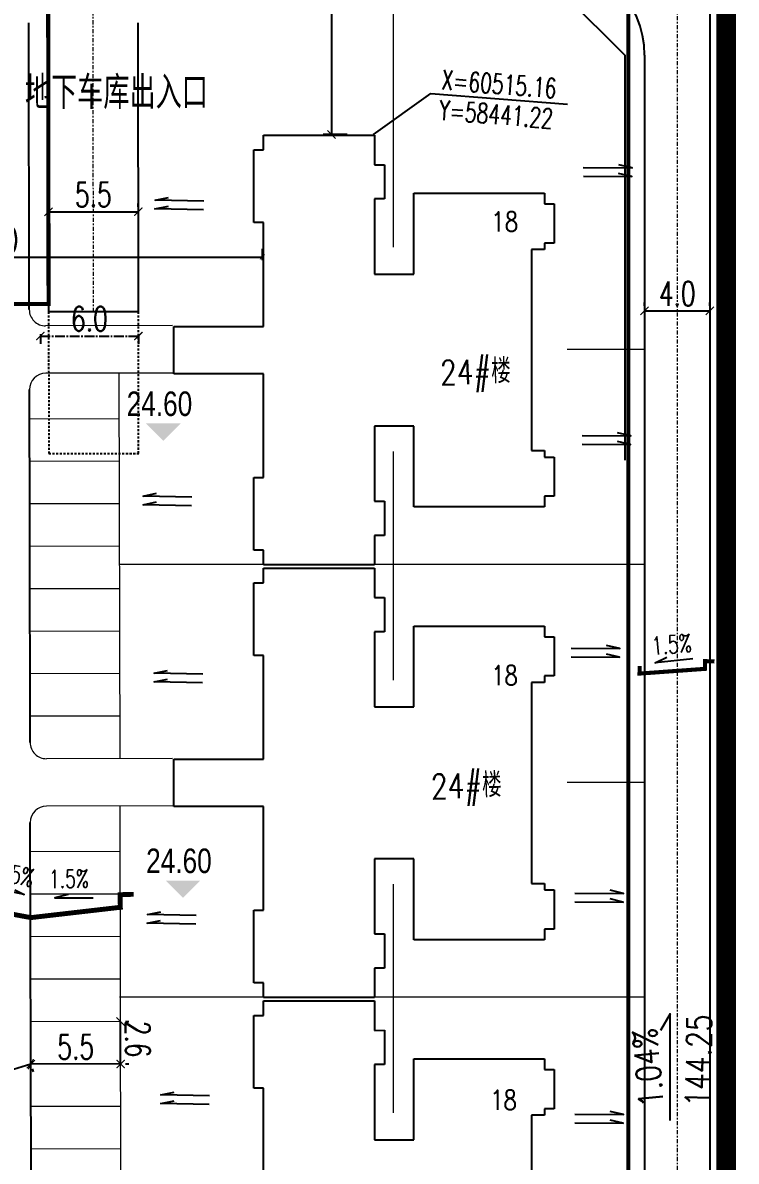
# Model space of a CAD drawing. Header units: inches. Extents: x 393 to 1582, y 246 to 1188.
# Drawn here: x 1383.8 to 1427.4, y 661.5 to 731.2 of the extents above; entities that cross this region are included whole.
import ezdxf

# ---------------------------------------------------------------- set-up
doc = ezdxf.new("R2010")
doc.units = ezdxf.units.IN
doc.header["$MEASUREMENT"] = 0
for name, pattern in [('ACAD_ISO10W100', [18.5, 12, -3, 0.5, -3]), ('BORDER2', [0.875, 0.25, -0.125, 0.25, -0.125, 0, -0.125]), ('CENTERX2', [4, 2.5, -0.5, 0.5, -0.5]), ('DASH', [0.35, 0.25, -0.1]), ('DASHED2', [0.375, 0.25, -0.125]), ('DOTE', [2.42, 2, -0.2, 0.02, -0.2])]:
    doc.linetypes.add(name, pattern=pattern)
for name, color, linetype in [('buildcoor', 7, 'Continuous'), ('DIM', 4, 'Continuous'), ('drain', 4, 'Continuous'), ('ELEV', 1, 'Continuous'), ('FRAME', 7, 'Continuous'), ('ROAD-TEXT', 4, 'Continuous'), ('roaddim', 2, 'Continuous'), ('roadradiu', 3, 'Continuous'), ('外墙', 42, 'Continuous'), ('建筑层数', 7, 'Continuous'), ('车库边线', 4, 'DOTE')]:
    doc.layers.add(name, color=color, linetype=linetype)
for name, color, linetype, lineweight in [('HONG', 6, 'DOTE', 15), ('parking', 30, 'Continuous', 18), ('ROAD', 1, 'Continuous', 25), ('ROAD-CENTER', 7, 'CENTERX2', 18), ('walk', 2, 'Continuous', 18), ('围墙', 75, 'FENCELINE1', 15), ('建筑型号', 2, 'Continuous', 18)]:
    doc.layers.add(name, color=color, linetype=linetype, lineweight=lineweight)
doc.styles.add('_HZTXT', font='txt.shx', dxfattribs={"width": 0.8, "bigfont": 'hztxt.shx'})
doc.styles.add('DIM_FONT', font='SIMPLEX.shx', dxfattribs={"width": 0.8})
doc.styles.add('FLS', font='', dxfattribs={"width": 0.8})
doc.styles.add('HZ', font='simplex.shx', dxfattribs={"width": 0.7, "bigfont": 'hztxt.shx'})
doc.styles.add('RO', font='romans.shx', dxfattribs={"width": 0.8})
doc.styles.get('FLS').set_extended_font_data('创艺繁隶书')
doc.linetypes.add('FENCELINE1', pattern='A,0.25,-0.1,[133,ltypeshp.shx,S=0.1,R=0,X=-0.1,Y=0],-0.1,1', length=1.45)
doc.dimstyles.new('NORMAL', dxfattribs={"dimtxt": 1.5, "dimasz": 0.3, "dimexe": 0.5, "dimexo": 0.3, "dimgap": 0.3, "dimtad": 1, "dimdec": 1, "dimzin": 1, "dimdsep": 46, "dimtxsty": 'HZ', "dimblk": 'ARCHTICK', "dimcen": 0, "dimclrt": 256, "dimadec": 0, "dimazin": 0, "dimtfac": 1, "dimtdec": 1, "dimtofl": 0, "dimtmove": 0, "dimatfit": 3, "dimldrblk": 'ARCHTICK', "dimfxl": 1, "dimtolj": 2, "dimtzin": 0, "dimarcsym": 0})

# ---------------------------------------------------------------- blocks, each defined once
blk = doc.blocks.new('_ARCHTICK')
at = {"color": 0, "linetype": 'ByBlock', "const_width": 0.15}
blk.add_lwpolyline([(-0.5, -0.5), (0.5, 0.5)], dxfattribs=at)
blk = doc.blocks.new('*D241')
at = {"layer": 'DEFPOINTS', "color": 0, "ltscale": 0.3, "transparency": 16777216}
for p in [(1398.437, 716.876), (1370.029, 716.385), (1398.437, 716.387)]:
    blk.add_point(p, dxfattribs=at)
at = {"layer": 'DIM', "color": 0, "lineweight": -2, "ltscale": 0.3, "transparency": 16777216}
for p, q in [((1370.029, 716.685), (1370.029, 717.374)), ((1398.437, 716.687), (1398.437, 717.376)), ((1370.029, 716.874), (1398.437, 716.876))]:
    blk.add_line(p, q, dxfattribs=at)
at = {"layer": 'DIM', "color": 0, "lineweight": -2, "ltscale": 0.3, "transparency": 16777216, "xscale": 0.3, "yscale": 0.3, "zscale": 0.3}
for p, rotation in [((1370.029, 716.874), 180.0042632160774), ((1398.437, 716.876), 0.00426321607739326)]:
    blk.add_blockref('_ARCHTICK', p, dxfattribs=dict(at, rotation=rotation))
at = {"layer": 'DIM', "ltscale": 0.3, "transparency": 16777216, "insert": (1381.915, 717.924), "char_height": 1.5, "attachment_point": 5, "rotation": 0.00426, "style": 'HZ'}
blk.add_mtext('\\A2;28.0', dxfattribs=at)
blk = doc.blocks.new('*D93')
at = {"layer": 'DEFPOINTS', "color": 0, "ltscale": 0.3, "transparency": 16777216}
for p in [(1403.917, 746.194), (1402.666, 724.377), (1403.919, 724.377)]:
    blk.add_point(p, dxfattribs=at)
at = {"layer": 'DIM', "color": 0, "lineweight": -2, "ltscale": 0.3, "transparency": 16777216}
for p, q in [((1403.617, 746.194), (1402.165, 746.194)), ((1402.665, 746.194), (1402.666, 724.377)), ((1403.619, 724.377), (1402.166, 724.377))]:
    blk.add_line(p, q, dxfattribs=at)
at = {"layer": 'DIM', "color": 0, "lineweight": -2, "ltscale": 0.3, "transparency": 16777216, "xscale": 0.5, "yscale": 0.5, "zscale": 0.5}
for p, rotation in [((1402.665, 746.194), 90.00443267579449), ((1402.666, 724.377), 270.0044326757945)]:
    blk.add_blockref('_ARCHTICK', p, dxfattribs=dict(at, rotation=rotation))
at = {"layer": 'DIM', "ltscale": 0.3, "transparency": 16777216, "insert": (1403.716, 735.285), "char_height": 1.5, "attachment_point": 5, "rotation": 270.00443, "style": 'HZ'}
blk.add_mtext('\\A2;21.8', dxfattribs=at)
blk = doc.blocks.new('*D94')
at = {"layer": 'DEFPOINTS', "color": 0, "ltscale": 0.3, "transparency": 16777216}
for p in [(1384.847, 712.463), (1390.847, 712.463), (1390.847, 712.04)]:
    blk.add_point(p, dxfattribs=at)
at = {"layer": '车库边线', "color": 0, "lineweight": -2, "ltscale": 0.3, "transparency": 16777216}
for p, q in [((1384.847, 712.163), (1384.847, 711.54)), ((1384.847, 712.04), (1390.847, 712.04)), ((1390.847, 712.163), (1390.847, 711.54))]:
    blk.add_line(p, q, dxfattribs=at)
at = {"layer": '车库边线', "color": 0, "lineweight": -2, "ltscale": 0.3, "transparency": 16777216, "xscale": 0.5, "yscale": 0.5, "zscale": 0.5, "rotation": 180}
blk.add_blockref('_ARCHTICK', (1384.847, 712.04), dxfattribs=at)
at = {"layer": '车库边线', "color": 0, "lineweight": -2, "ltscale": 0.3, "transparency": 16777216, "xscale": 0.5, "yscale": 0.5, "zscale": 0.5}
blk.add_blockref('_ARCHTICK', (1390.847, 712.04), dxfattribs=at)
at = {"layer": '车库边线', "ltscale": 0.3, "transparency": 16777216, "insert": (1387.847, 713.09), "char_height": 1.5, "attachment_point": 5, "style": 'HZ'}
blk.add_mtext('\\A2;6.0', dxfattribs=at)
blk = doc.blocks.new('psss')
at = {"layer": 'drain', "ltscale": 3}
for points in [[(-2.979, 0.527), (0.007, 0.531), (-0.808, 0.714)], [(-2.967, -0.004), (0, 0), (-0.815, 0.183)]]:
    blk.add_lwpolyline(points, dxfattribs=at)
blk = doc.blocks.new('*D296')
at = {"layer": 'DEFPOINTS', "color": 0, "ltscale": 0.3, "transparency": 16777216}
for p in [(1384.259, 667.458), (1384.259, 667.458), (1389.759, 667.47)]:
    blk.add_point(p, dxfattribs=at)
at = {"layer": 'roaddim', "color": 0, "lineweight": -2, "ltscale": 0.3, "transparency": 16777216}
for p, q in [((1384.259, 667.758), (1384.258, 667.958)), ((1389.759, 667.77), (1389.758, 667.97)), ((1389.759, 667.47), (1384.259, 667.458))]:
    blk.add_line(p, q, dxfattribs=at)
at = {"layer": 'roaddim', "color": 0, "lineweight": -2, "ltscale": 0.3, "transparency": 16777216, "xscale": 0.5, "yscale": 0.5, "zscale": 0.5}
for p, rotation in [((1389.759, 667.47), 0.1225438146335645), ((1384.259, 667.458), 180.1225438146336)]:
    blk.add_blockref('_ARCHTICK', p, dxfattribs=dict(at, rotation=rotation))
at = {"layer": 'roaddim', "ltscale": 0.3, "transparency": 16777216, "insert": (1387.007, 668.514), "char_height": 1.5, "attachment_point": 5, "rotation": 0.12254, "style": 'HZ'}
blk.add_mtext('\\A2;5.5', dxfattribs=at)
blk = doc.blocks.new('*D297')
at = {"layer": 'DEFPOINTS', "color": 0, "ltscale": 0.3, "transparency": 16777216}
for p in [(1384.259, 667.458), (1378.263, 665.624), (1378.263, 665.624)]:
    blk.add_point(p, dxfattribs=at)
at = {"layer": 'roaddim', "color": 0, "lineweight": -2, "ltscale": 0.3, "transparency": 16777216}
for p, q in [((1384.259, 667.458), (1378.263, 665.624)), ((1384.347, 667.171), (1384.406, 666.98)), ((1378.175, 665.911), (1378.117, 666.102))]:
    blk.add_line(p, q, dxfattribs=at)
at = {"layer": 'roaddim', "color": 0, "lineweight": -2, "ltscale": 0.3, "transparency": 16777216, "xscale": 0.5, "yscale": 0.5, "zscale": 0.5}
for p, rotation in [((1384.259, 667.458), 17.00651249891057), ((1378.263, 665.624), 197.0065124989106)]:
    blk.add_blockref('_ARCHTICK', p, dxfattribs=dict(at, rotation=rotation))
at = {"layer": 'roaddim', "ltscale": 0.3, "transparency": 16777216, "insert": (1380.954, 667.545), "char_height": 1.5, "attachment_point": 5, "rotation": 17.00651, "style": 'HZ'}
blk.add_mtext('\\A2;6.3', dxfattribs=at)
blk = doc.blocks.new('*D303')
at = {"layer": 'DEFPOINTS', "color": 0, "ltscale": 0.3, "transparency": 16777216}
for p in [(1389.754, 670.07), (1389.754, 670.07), (1389.759, 667.47)]:
    blk.add_point(p, dxfattribs=at)
at = {"layer": 'roaddim', "color": 0, "lineweight": -2, "ltscale": 0.3, "transparency": 16777216}
for p, q in [((1389.759, 667.47), (1389.754, 670.07)), ((1390.054, 670.07), (1390.254, 670.071)), ((1390.059, 667.47), (1390.259, 667.471))]:
    blk.add_line(p, q, dxfattribs=at)
at = {"layer": 'roaddim', "color": 0, "lineweight": -2, "ltscale": 0.3, "transparency": 16777216, "xscale": 0.5, "yscale": 0.5, "zscale": 0.5}
for p, rotation in [((1389.754, 670.07), 90.12254381399616), ((1389.759, 667.47), 270.1225438139961)]:
    blk.add_blockref('_ARCHTICK', p, dxfattribs=dict(at, rotation=rotation))
at = {"layer": 'roaddim', "ltscale": 0.3, "transparency": 16777216, "insert": (1390.806, 668.992), "char_height": 1.5, "attachment_point": 5, "rotation": 270.12254, "style": 'HZ'}
blk.add_mtext('\\A2;2.6', dxfattribs=at)
blk = doc.blocks.new('*D304')
at = {"layer": 'DEFPOINTS', "color": 0, "ltscale": 0.3, "transparency": 16777216}
for p in [(1385.338, 719.645), (1390.838, 719.653), (1390.838, 719.653)]:
    blk.add_point(p, dxfattribs=at)
at = {"layer": 'roaddim', "color": 0, "lineweight": -2, "ltscale": 0.3, "transparency": 16777216}
for p, q in [((1385.337, 719.945), (1385.337, 720.145)), ((1390.837, 719.953), (1390.837, 720.153)), ((1385.338, 719.645), (1390.838, 719.653))]:
    blk.add_line(p, q, dxfattribs=at)
at = {"layer": 'roaddim', "color": 0, "lineweight": -2, "ltscale": 0.3, "transparency": 16777216, "xscale": 0.5, "yscale": 0.5, "zscale": 0.5}
for p, rotation in [((1385.338, 719.645), 180.0786274025443), ((1390.838, 719.653), 0.07862740254430649)]:
    blk.add_blockref('_ARCHTICK', p, dxfattribs=dict(at, rotation=rotation))
at = {"layer": 'roaddim', "ltscale": 0.3, "transparency": 16777216, "insert": (1388.086, 720.699), "char_height": 1.5, "attachment_point": 5, "rotation": 0.07863, "style": 'HZ'}
blk.add_mtext('\\A2;5.5', dxfattribs=at)
blk = doc.blocks.new('*D444')
at = {"layer": 'DEFPOINTS', "color": 0, "ltscale": 0.3, "transparency": 16777216}
for p in [(1421.83, 713.583), (1425.83, 713.583), (1425.83, 713.583)]:
    blk.add_point(p, dxfattribs=at)
at = {"layer": 'roaddim', "color": 0, "lineweight": -2, "ltscale": 0.3, "transparency": 16777216}
for p, q in [((1421.83, 713.883), (1421.83, 714.083)), ((1425.83, 713.883), (1425.83, 714.083)), ((1421.83, 713.583), (1425.83, 713.583))]:
    blk.add_line(p, q, dxfattribs=at)
at = {"layer": 'roaddim', "color": 0, "lineweight": -2, "ltscale": 0.3, "transparency": 16777216, "xscale": 0.5, "yscale": 0.5, "zscale": 0.5}
for p, rotation in [((1421.83, 713.583), 180.0044326758405), ((1425.83, 713.583), 0.004432675840459078)]:
    blk.add_blockref('_ARCHTICK', p, dxfattribs=dict(at, rotation=rotation))
at = {"layer": 'roaddim', "ltscale": 0.3, "transparency": 16777216, "insert": (1423.83, 714.633), "char_height": 1.5, "attachment_point": 5, "rotation": 0.00443, "style": 'HZ'}
blk.add_mtext('\\A2;4.0', dxfattribs=at)
blk = doc.blocks.new('pm5')
at = {"layer": 'ROAD-TEXT', "ltscale": 0.1}
blk.add_lwpolyline([(58043.027, 60408.655, 0.3, 0.3, 0), (58043.097, 60409.679, 0.3, 0.3, 0), (58044.026, 60409.706, 0.3, 0.3, 0), (58044.026, 60409.706, 0.3, 0.3, 0), (58043.541, 60412.693, 0.3, 0.3, 0), (58044.089, 60415.717, 0.3, 0.3, 0), (58043.44, 60421.194, 0.3, 0.3, 0), (58042.669, 60421.172, 0.3, 0.3, 0), (58042.642, 60422, 0, 0, 0)], format="xyseb", dxfattribs=at)
for points in [[(58042.657, 60418.003), (58042.871, 60417.185), (58042.871, 60419.533)], [(58042.388, 60414.725), (58042.671, 60415.31), (58042.322, 60413.539)], [(58042.265, 60410.391), (58042.553, 60409.808), (58042.19, 60411.577)]]:
    blk.add_lwpolyline(points, dxfattribs=at)
at = {"layer": 'ROAD-TEXT', "style": 'RO', "width": 0.7}
for rotation, p in [(91.05048, (58042.28, 60416.825)), (78.72126, (58041.749, 60413.385)), (100.33803, (58042.011, 60409.55))]:
    blk.add_text('1.5%', height=1.1, rotation=rotation, dxfattribs=at).set_placement(p)
blk = doc.blocks.new('A$C72E4118A')
at = {"layer": 'ROAD-TEXT', "const_width": 0.25}
blk.add_lwpolyline([(4.677, 1.103), (4.102, 1.097), (4.114, 0.623), (0.128, 0.141), (0.125, 0.601)], dxfattribs=at)
at = {"layer": 'ROAD-TEXT'}
blk.add_lwpolyline([(3.357, 1.194), (1.058, 0.84), (1.748, 1.227)], dxfattribs=at)
at = {"layer": 'ROAD-TEXT', "style": 'RO', "width": 0.7}
blk.add_text('1.5%', height=1.1, rotation=7.662, dxfattribs=at).set_placement((0.872, 1.311))
blk = doc.blocks.new('*D492')
at = {"layer": 'DEFPOINTS', "color": 0, "ltscale": 0.3, "transparency": 16777216}
for p in [(1358.601, 931.789), (1401.243, 584.396)]:
    blk.add_point(p, dxfattribs=at)
at = {"layer": 'roadradiu', "color": 0, "lineweight": -2, "ltscale": 0.3, "transparency": 16777216}
blk.add_line((1359.887, 921.316), (1358.601, 931.789), dxfattribs=at)
at = {"layer": 'roadradiu', "color": 0, "lineweight": -2, "ltscale": 0.3, "transparency": 16777216, "xscale": 0.3, "yscale": 0.3, "zscale": 0.3, "rotation": 96.9979633637875}
blk.add_blockref('_ARCHTICK', (1358.601, 931.789), dxfattribs=at)
at = {"layer": 'roadradiu', "ltscale": 0.3, "transparency": 16777216, "insert": (1360.573, 924.347), "char_height": 1.5, "attachment_point": 5, "rotation": 276.99796, "style": 'HZ'}
blk.add_mtext('\\A2;R350.0', dxfattribs=at)

msp = doc.modelspace()

# ---------------------------------------------------------------- linework, layer by layer
at = {"color": 0, "linetype": 'Continuous', "ltscale": 0.8}
msp.add_lwpolyline([(1426.844, 536.092), (1426.815, 910.745), (1426.807, 1022.255), (1400.036, 1024.325), (1284.261, 1007.768), (1266.137, 999.783), (1247.635, 993.698), (1228.285, 991.04), (1202.494, 982.36), (1117.913, 953.896), (1100.558, 945.076), (1085.516, 940.69), (1081.804, 939.607), (1046.289, 923.855), (1029.998, 913.017), (996.429, 893.636), (977.879, 887.026), (961.959, 875.839), (928.516, 856.12), (914.05, 842.892), (896.276, 834.465), (836.029, 788.221), (789.969, 749.228)], dxfattribs=at)
at = {"layer": 'buildcoor', "color": 0, "ltscale": 0.3}
for points in [[(1405.238, 724.376), (1408.738, 726.889)], [(1408.738, 726.889), (1417.112, 726.24)]]:
    msp.add_lwpolyline(points, dxfattribs=at)
at = {"layer": 'DIM', "color": 0, "ltscale": 0.3}
msp.add_line((1415.829, 734.027), (1420.629, 729.228), dxfattribs=at)
at = {"layer": 'ELEV', "color": 0}
for points in [[(1391.317, 706.685), (1393.438, 706.685), (1392.378, 705.624)], [(1391.317, 706.685), (1393.438, 706.685), (1392.378, 705.624)], [(1392.508, 678.701), (1394.629, 678.701), (1393.568, 677.641)], [(1392.508, 678.701), (1394.629, 678.701), (1393.568, 677.641)]]:
    msp.add_solid(points, dxfattribs=at)
at = {"layer": 'HONG', "color": 0, "linetype": 'BORDER2', "ltscale": 0.8, "const_width": 1.2}
msp.add_lwpolyline([(1426.844, 536.092), (1426.815, 910.745), (1426.807, 1022.255), (1400.036, 1024.325), (1284.261, 1007.768), (1266.137, 999.783), (1247.635, 993.698), (1228.285, 991.04), (1202.494, 982.36), (1117.913, 953.896), (1100.558, 945.076), (1085.516, 940.69), (1081.804, 939.607), (1046.289, 923.855), (1029.998, 913.017), (996.429, 893.636), (977.879, 887.026), (961.959, 875.839), (928.516, 856.12), (914.05, 842.892), (896.276, 834.465), (836.029, 788.221), (789.969, 749.228)], dxfattribs=at)
at = {"layer": 'parking', "color": 0}
for p, q in [((1389.719, 686.17), (1389.669, 709.769)), ((1389.675, 706.969), (1384.175, 706.958)), ((1389.68, 704.369), (1384.18, 704.358)), ((1389.686, 701.769), (1384.186, 701.758)), ((1389.691, 699.169), (1384.191, 699.158)), ((1389.697, 696.569), (1384.197, 696.558)), ((1389.703, 693.969), (1384.203, 693.958)), ((1389.708, 691.369), (1384.208, 691.358)), ((1389.714, 688.769), (1384.214, 688.758)), ((1389.776, 659.67), (1389.725, 683.27)), ((1389.731, 680.47), (1384.231, 680.458)), ((1389.737, 677.87), (1384.237, 677.858)), ((1389.743, 675.27), (1384.243, 675.258)), ((1389.748, 672.67), (1384.248, 672.658)), ((1389.754, 670.07), (1384.254, 670.058)), ((1389.759, 667.47), (1384.259, 667.458)), ((1389.765, 664.87), (1384.265, 664.858)), ((1389.77, 662.27), (1384.27, 662.258))]:
    msp.add_line(p, q, dxfattribs=at)
at = {"layer": 'ROAD', "color": 0, "linetype": 'Continuous'}
for p, q in [((1425.814, 924.973), (1425.84, 593.975)), ((1385.32, 732.367), (1385.346, 713.519)), ((1384.163, 713.658), (1384.13, 731.22)), ((1390.846, 713.527), (1390.822, 731.222)), ((1420.629, 729.228), (1420.631, 704.431)), ((1421.829, 729.228), (1421.831, 704.431)), ((1390.846, 713.527), (1385.346, 713.519)), ((1384.189, 700.428), (1384.173, 708.758)), ((1421.831, 704.431), (1421.84, 593.974)), ((1384.217, 687.158), (1384.189, 700.428)), ((1384.274, 660.658), (1384.228, 682.258))]:
    msp.add_line(p, q, dxfattribs=at)
at = {"layer": 'ROAD', "color": 0, "linetype": 'DASH', "ltscale": 0.5}
for p, q in [((1385.346, 713.519), (1385.358, 704.856)), ((1390.858, 704.856), (1390.846, 713.527)), ((1385.358, 704.856), (1390.861, 704.856))]:
    msp.add_line(p, q, dxfattribs=at)
at = {"layer": 'ROAD', "color": 0, "linetype": 'Continuous'}
msp.add_arc((1415.829, 729.227), 6, 0.00443, 90, dxfattribs=at)
at = {"layer": 'ROAD-CENTER', "color": 5, "ltscale": 0.1}
for p, q in [((1388.096, 713.523), (1388.062, 738.227)), ((1423.828, 738.227), (1423.84, 593.974))]:
    msp.add_line(p, q, dxfattribs=at)
at = {"layer": 'ROAD-TEXT', "color": 0}
msp.add_lwpolyline([(1423.397, 664.017), (1423.397, 664.017), (1423.397, 670.538), (1422.799, 669.52)], dxfattribs=at)
at = {"layer": 'walk', "color": 0}
for p, q in [((1392.938, 712.676), (1385.165, 712.66)), ((1392.944, 709.776), (1385.171, 709.76)), ((1392.938, 686.176), (1385.219, 686.16)), ((1392.944, 683.276), (1385.225, 683.26))]:
    msp.add_line(p, q, dxfattribs=at)
for centre, start, end in [((1385.163, 713.66), 180.11013, 270.12254), ((1385.173, 708.76), 90.12254, 180.11013), ((1385.217, 687.16), 180.12254, 270.12254), ((1385.228, 682.26), 90.12254, 180.12254)]:
    msp.add_arc(centre, 1, start, end, dxfattribs=at)
at = {"layer": '围墙', "color": 0, "ltscale": 0.2}
for p, q in [((1406.438, 735.227), (1406.438, 717.476)), ((1406.438, 704.976), (1406.438, 690.976)), ((1389.694, 698.076), (1398.438, 698.076)), ((1405.238, 698.076), (1421.832, 698.076)), ((1406.438, 678.476), (1406.438, 664.476)), ((1389.694, 671.576), (1398.438, 671.576)), ((1405.238, 671.576), (1421.832, 671.576))]:
    msp.add_line(p, q, dxfattribs=at)
at = {"layer": '围墙', "color": 0, "ltscale": 0.3}
for p, q in [((1417.088, 711.226), (1421.831, 711.226)), ((1417.088, 684.726), (1421.833, 684.727))]:
    msp.add_line(p, q, dxfattribs=at)
at = {"layer": '外墙', "color": 2, "ltscale": 0.1}
for p, q in [((1398.504, 723.431), (1398.504, 724.331)), ((1398.504, 724.331), (1405.304, 724.331)), ((1405.304, 724.331), (1405.304, 722.529)), ((1397.904, 718.981), (1397.904, 723.431)), ((1397.904, 723.431), (1398.504, 723.431)), ((1405.304, 722.529), (1405.904, 722.531)), ((1405.904, 722.531), (1405.904, 720.431)), ((1407.704, 715.831), (1407.704, 720.781)), ((1407.704, 720.781), (1415.704, 720.781)), ((1415.704, 720.781), (1415.704, 720.131)), ((1405.904, 720.431), (1405.304, 720.431)), ((1405.304, 720.431), (1405.304, 715.831)), ((1415.704, 720.131), (1416.304, 720.131)), ((1416.304, 720.131), (1416.304, 717.731)), ((1398.503, 718.981), (1397.904, 718.981)), ((1398.504, 712.631), (1398.503, 718.981)), ((1415.704, 717.331), (1414.904, 717.331)), ((1414.904, 717.331), (1414.91, 705.03)), ((1416.304, 717.731), (1415.704, 717.731)), ((1415.704, 717.731), (1415.704, 717.331)), ((1405.304, 715.831), (1407.704, 715.831)), ((1393.004, 709.731), (1393.004, 712.631)), ((1393.004, 712.631), (1398.504, 712.631)), ((1398.504, 709.731), (1393.004, 709.731)), ((1398.504, 703.381), (1398.504, 709.731)), ((1407.704, 706.531), (1405.304, 706.531)), ((1405.304, 706.531), (1405.304, 701.931)), ((1407.704, 701.581), (1407.704, 706.531)), ((1414.91, 705.03), (1415.712, 705.03)), ((1415.712, 705.03), (1415.712, 704.631)), ((1415.712, 704.631), (1416.304, 704.631)), ((1416.304, 704.631), (1416.304, 702.231)), ((1397.904, 698.931), (1397.904, 703.381)), ((1397.904, 703.381), (1398.504, 703.381)), ((1405.304, 701.931), (1405.904, 701.931)), ((1405.904, 701.931), (1405.904, 699.831)), ((1416.304, 702.231), (1415.704, 702.231)), ((1415.704, 702.231), (1415.704, 701.581)), ((1415.704, 701.581), (1407.704, 701.581)), ((1405.904, 699.831), (1405.304, 699.831)), ((1405.304, 699.831), (1405.304, 698.031)), ((1398.504, 698.931), (1397.904, 698.931)), ((1398.504, 698.031), (1398.504, 698.931)), ((1405.304, 698.031), (1398.504, 698.031)), ((1398.504, 696.931), (1398.504, 697.831)), ((1398.504, 697.831), (1405.304, 697.831)), ((1405.304, 697.831), (1405.304, 696.029)), ((1397.904, 692.481), (1397.904, 696.931)), ((1397.904, 696.931), (1398.504, 696.931)), ((1405.304, 696.029), (1405.904, 696.031)), ((1405.904, 696.031), (1405.904, 693.931)), ((1407.704, 689.331), (1407.704, 694.281)), ((1407.704, 694.281), (1415.704, 694.281)), ((1415.704, 694.281), (1415.704, 693.631)), ((1405.904, 693.931), (1405.304, 693.931)), ((1405.304, 693.931), (1405.304, 689.331)), ((1415.704, 693.631), (1416.304, 693.631)), ((1416.304, 693.631), (1416.304, 691.231)), ((1398.503, 692.481), (1397.904, 692.481)), ((1398.504, 686.131), (1398.503, 692.481)), ((1415.704, 690.831), (1414.904, 690.831)), ((1414.904, 690.831), (1414.91, 678.53)), ((1416.304, 691.231), (1415.704, 691.231)), ((1415.704, 691.231), (1415.704, 690.831)), ((1405.304, 689.331), (1407.704, 689.331)), ((1393.004, 683.231), (1393.004, 686.131)), ((1393.004, 686.131), (1398.504, 686.131)), ((1398.504, 683.231), (1393.004, 683.231)), ((1398.504, 676.881), (1398.504, 683.231)), ((1407.704, 680.031), (1405.304, 680.031)), ((1405.304, 680.031), (1405.304, 675.431)), ((1407.704, 675.081), (1407.704, 680.031)), ((1414.91, 678.53), (1415.712, 678.53)), ((1415.712, 678.53), (1415.712, 678.131)), ((1415.712, 678.131), (1416.304, 678.131)), ((1416.304, 678.131), (1416.304, 675.731)), ((1397.904, 672.431), (1397.904, 676.881)), ((1397.904, 676.881), (1398.504, 676.881)), ((1405.304, 675.431), (1405.904, 675.431)), ((1405.904, 675.431), (1405.904, 673.331)), ((1416.304, 675.731), (1415.704, 675.731)), ((1415.704, 675.731), (1415.704, 675.081)), ((1415.704, 675.081), (1407.704, 675.081)), ((1405.904, 673.331), (1405.304, 673.331)), ((1405.304, 673.331), (1405.304, 671.531)), ((1398.504, 672.431), (1397.904, 672.431)), ((1398.504, 671.531), (1398.504, 672.431)), ((1405.304, 671.531), (1398.504, 671.531)), ((1398.504, 670.431), (1398.504, 671.331)), ((1398.504, 671.331), (1405.304, 671.331)), ((1405.304, 671.331), (1405.304, 669.529)), ((1397.904, 665.981), (1397.904, 670.431)), ((1397.904, 670.431), (1398.504, 670.431)), ((1405.304, 669.529), (1405.904, 669.531)), ((1405.904, 669.531), (1405.904, 667.431)), ((1407.704, 662.831), (1407.704, 667.781)), ((1407.704, 667.781), (1415.704, 667.781)), ((1415.704, 667.781), (1415.704, 667.131)), ((1405.904, 667.431), (1405.304, 667.431)), ((1405.304, 667.431), (1405.304, 662.831)), ((1415.704, 667.131), (1416.304, 667.131)), ((1416.304, 667.131), (1416.304, 664.731)), ((1398.503, 665.981), (1397.904, 665.981)), ((1398.504, 659.631), (1398.503, 665.981)), ((1415.704, 664.331), (1414.904, 664.331)), ((1414.904, 664.331), (1414.91, 652.03)), ((1416.304, 664.731), (1415.704, 664.731)), ((1415.704, 664.731), (1415.704, 664.331)), ((1405.304, 662.831), (1407.704, 662.831))]:
    msp.add_line(p, q, dxfattribs=at)
at = {"layer": '车库边线', "color": 0, "linetype": 'DASHED2', "const_width": 0.25}
msp.add_lwpolyline([(1420.839, 732.576), (1385.32, 732.587), (1385.345, 713.996), (1376.09, 713.999), (1376.09, 732.587), (1350.595, 732.576), (1350.595, 732.576), (1350.595, 732.576), (1350.595, 732.576), (1291.935, 614.048), (1291.935, 614.048), (1291.935, 614.048), (1291.935, 581.006), (1420.841, 581.004), (1420.841, 581.004)], close=True, dxfattribs=at)

# ---------------------------------------------------------------- block references
at = {"layer": 'buildcoor', "color": 0, "rotation": 269.8214819323416}
msp.add_blockref('pm5', (-58850.313, 58908.478), dxfattribs=at)
at = {"layer": 'ROAD', "color": 0, "rotation": 359.5915622319342}
for p in [(1421.054, 721.805), (1420.98, 705.396), (1420.308, 692.375), (1420.532, 677.384), (1420.532, 663.848)]:
    msp.add_blockref('psss', p, dxfattribs=at)
at = {"layer": 'ROAD', "color": 0, "xscale": -1, "rotation": 358.8664822226755}
for p in [(1391.859, 719.821), (1391.132, 701.712), (1391.8, 690.872), (1391.389, 676.098), (1392.212, 665.052)]:
    msp.add_blockref('psss', p, dxfattribs=at)
at = {"layer": 'ROAD-TEXT', "color": 0, "linetype": 'ACAD_ISO10W100', "ltscale": 0.3, "rotation": 357.23797350293}
msp.add_blockref('A$C72E4118A', (1421.387, 691.238), dxfattribs=at)

# ---------------------------------------------------------------- texts
at = {"layer": 'buildcoor', "color": 0, "ltscale": 0.3, "style": 'HZ', "width": 0.7}
for s, p in [('X=60515.16', (1409.359, 727.142)), ('Y=58441.22', (1409.215, 725.288))]:
    msp.add_text(s, height=1.2, rotation=355.56, dxfattribs=at).set_placement(p)
at = {"layer": 'ELEV', "color": 0, "style": 'FLS', "width": 0.8}
for p in [(1390.127, 707.144), (1391.318, 679.16)]:
    msp.add_text('24.60', height=1.5, dxfattribs=at).set_placement(p)
at = {"layer": 'FRAME', "color": 0, "style": '_HZTXT', "width": 0.8}
msp.add_text('地下车库出入口', height=2, dxfattribs=at).set_placement((1383.898, 725.947))
at = {"layer": 'ROAD-TEXT', "color": 0, "style": 'DIM_FONT', "width": 0.8}
for s, rotation, p in [('144.25', 88.50574, (1425.803, 664.832)), ('1.04%', 95.36771, (1423.011, 664.907))]:
    msp.add_text(s, height=1.5, rotation=rotation, dxfattribs=at).set_placement(p)
at = {"layer": '建筑型号', "color": 0, "style": '_HZTXT', "width": 0.8}
for p in [(1409.329, 709.04), (1408.769, 683.698)]:
    msp.add_text('24#楼', height=1.5, rotation=1.71144, dxfattribs=at).set_placement(p)
at = {"layer": '建筑层数', "color": 0, "style": 'DIM_FONT', "width": 0.8}
for p in [(1412.445, 718.446), (1412.434, 690.662), (1412.376, 664.669)]:
    msp.add_text('18', height=1.2, dxfattribs=at).set_placement(p)

# ---------------------------------------------------------------- dimensions: what is measured, and where the dimension line sits
at = {"layer": 'DIM', "color": 0, "ltscale": 0.3}
dim = msp.add_aligned_dim(p1=(1403.917, 746.194), p2=(1403.919, 724.377), distance=-1.252, dimstyle='NORMAL', override={"dimasz": 0.5, "dimzin": 0}, dxfattribs=at)
dim.commit()
dim.dimension.update_dxf_attribs({"geometry": '*D93', "text_midpoint": (1403.716, 735.285)})
dim = msp.add_linear_dim(base=(1398.437, 716.876), p1=(1370.029, 716.385), p2=(1398.437, 716.387), angle=0.00426, text='28.0', dimstyle='NORMAL', override={"dimzin": 0}, dxfattribs=at)
dim.commit()
dim.dimension.update_dxf_attribs({"geometry": '*D241', "text_midpoint": (1381.915, 716.874), "dimtype": 161})
at = {"layer": 'roaddim', "color": 0, "ltscale": 0.3}
for p1, p2, picture, middle in [((1385.338, 719.645), (1390.838, 719.653), '*D304', (1388.086, 720.699)), ((1421.83, 713.583), (1425.83, 713.583), '*D444', (1423.83, 714.633)), ((1389.759, 667.47), (1384.259, 667.458), '*D296', (1387.007, 668.514)), ((1384.259, 667.458), (1378.263, 665.624), '*D297', (1380.954, 667.545))]:
    dim = msp.add_aligned_dim(p1=p1, p2=p2, distance=0, dimstyle='NORMAL', override={"dimasz": 0.5, "dimzin": 0}, dxfattribs=at)
    dim.commit()
    dim.dimension.update_dxf_attribs({"geometry": picture, "text_midpoint": middle})
dim = msp.add_linear_dim(base=(1389.754, 670.07), p1=(1389.759, 667.47), p2=(1389.754, 670.07), angle=90.12254, dimstyle='NORMAL', override={"dimasz": 0.5, "dimzin": 0}, dxfattribs=at)
dim.commit()
dim.dimension.update_dxf_attribs({"geometry": '*D303', "text_midpoint": (1389.756, 668.989), "dimtype": 161})
at = {"layer": 'roadradiu', "color": 0, "ltscale": 0.3}
dim = msp.add_radius_dim(center=(1401.243, 584.396), mpoint=(1358.601, 931.789), dimstyle='NORMAL', override={"dimzin": 0}, dxfattribs=at)
dim.commit()
dim.dimension.update_dxf_attribs({"geometry": '*D492', "text_midpoint": (1359.531, 924.219), "dimtype": 164})
at = {"layer": '车库边线', "color": 0, "ltscale": 0.3}
dim = msp.add_aligned_dim(p1=(1384.847, 712.463), p2=(1390.847, 712.463), distance=-0.423, dimstyle='NORMAL', override={"dimasz": 0.5, "dimzin": 0}, dxfattribs=at)
dim.commit()
dim.dimension.update_dxf_attribs({"geometry": '*D94', "text_midpoint": (1387.847, 713.09)})

doc.saveas('drawing.dxf')
